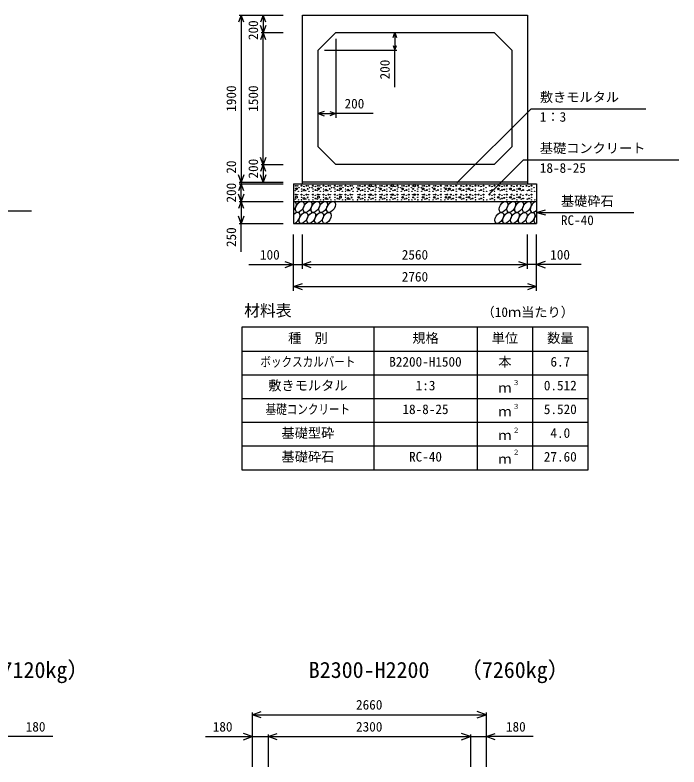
# Model space of a CAD drawing. Units: millimetres, scale not verified. Extents: x -100800 to 100800, y -35640 to 35640.
# Drawn here: x 41372 to 48920, y 17928 to 26480 of the extents above; entities that cross this region are included whole.
import ezdxf
from ezdxf.enums import TextEntityAlignment as Align

# ---------------------------------------------------------------- set-up
doc = ezdxf.new("R2010")
doc.units = ezdxf.units.MM
doc.header["$LTSCALE"] = 120
for name, color, linetype, lineweight in [('0-0_DIM', 7, 'Continuous', 25), ('0-2_HATCH', 6, 'Continuous', 25), ('0-3_HYO', 3, 'Continuous', 25), ('0-4_HYO2', 4, 'Continuous', 25), ('0-5_OUTLINE', 3, 'Continuous', 25), ('0-7_TXT', 7, 'Continuous', 25)]:
    doc.layers.add(name, color=color, linetype=linetype, lineweight=lineweight)
doc.styles.add('ＭＳ ゴシック', font='')
doc.styles.get('ＭＳ ゴシック').set_extended_font_data('MS Gothic')

msp = doc.modelspace()

# ---------------------------------------------------------------- linework, layer by layer
at = {"layer": '0-0_DIM'}
for p, q in [((43919, 26480.3), (44419.1, 26480.3)), ((43943, 26480.3), (43943, 24580.3)), ((44193, 26480.3), (44193, 26280.3)), ((44169, 26280.3), (44419.1, 26280.3)), ((44193, 24780.3), (44193, 26280.3)), ((45689.5, 26280.3), (45689.5, 26080.3)), ((45019.1, 26208.3), (45019.1, 25311.7)), ((44891.1, 26080.3), (45713.5, 26080.3)), ((45689.5, 25659.5), (45689.5, 26080.3)), ((47239, 25414.2), (46394.9, 24570.2)), ((47239, 25414.2), (48544.7, 25414.2)), ((44819.1, 25359.7), (45019.1, 25359.7)), ((45443.2, 25359.7), (45019.1, 25359.7)), ((47151.3, 24833.1), (46758.5, 24440.3)), ((47151.3, 24833.1), (48920.3, 24833.1)), ((44169, 24780.3), (44419.1, 24780.3)), ((44193, 24780.3), (44193, 24580.3)), ((43919, 24580.3), (44419.1, 24580.3)), ((43919, 24560.3), (44419.1, 24560.3)), ((43943, 24580.3), (43943, 24560.3)), ((43943, 24360.3), (43943, 24560.3)), ((43919, 24360.3), (44419.1, 24360.3)), ((43943, 24360.3), (43943, 24110.3)), ((39791.3, 24253.1), (41560.3, 24253.1)), ((47299.1, 24235.3), (47403.4, 24263.3)), ((47299.1, 24235.3), (48408, 24235.3)), ((47299.1, 24235.3), (47403.4, 24207.3)), ((43919, 24110.3), (44419.1, 24110.3)), ((43943, 23788.2), (43943, 24110.3)), ((44539.1, 23343.1), (44539.1, 23982.7)), ((44639.1, 23593.1), (44639.1, 23982.7)), ((47199.1, 23593.1), (47199.1, 23982.7)), ((47299.1, 23343.1), (47299.1, 23982.7)), ((44031.1, 23641.1), (44539.1, 23641.1)), ((44539.1, 23641.1), (44639.1, 23641.1)), ((44639.1, 23641.1), (47199.1, 23641.1)), ((44539.1, 23391.1), (47299.1, 23391.1)), ((44069.1, 18546.6), (44069.1, 17928)), ((44069.1, 18522.6), (46729.1, 18522.6)), ((46729.1, 18546.6), (46729.1, 17928)), ((41801.8, 18272.6), (41269.1, 18272.6)), ((43536.4, 18272.6), (44069.1, 18272.6)), ((44249.1, 18296.6), (44249.1, 17928)), ((46549.1, 18296.6), (46549.1, 17928)), ((47261.8, 18272.6), (46729.1, 18272.6))]:
    msp.add_line(p, q, dxfattribs=at)
for points in [[(43972.6, 26399.1), (43943, 26480.3), (43913.5, 26399.1)], [(44222.6, 26399.1), (44193, 26480.3), (44163.5, 26399.1)], [(44222.6, 26361.5), (44193, 26280.3), (44163.5, 26361.5)], [(44222.6, 26199.1), (44193, 26280.3), (44163.5, 26199.1)], [(45669.8, 26226.2), (45689.5, 26280.3), (45709.2, 26226.2)], [(45669.8, 26134.4), (45689.5, 26080.3), (45709.2, 26134.4)], [(44886.8, 25384.3), (44819.1, 25359.7), (44886.8, 25335)], [(44951.4, 25384.3), (45019.1, 25359.7), (44951.4, 25335)], [(44222.6, 24861.5), (44193, 24780.3), (44163.5, 24861.5)], [(44222.6, 24699.1), (44193, 24780.3), (44163.5, 24699.1)], [(43972.6, 24661.5), (43943, 24580.3), (43913.5, 24661.5)], [(44222.6, 24661.5), (44193, 24580.3), (44163.5, 24661.5)], [(43972.6, 24479.1), (43943, 24560.3), (43913.5, 24479.1)], [(43972.6, 24441.5), (43943, 24360.3), (43913.5, 24441.5)], [(43972.6, 24279.1), (43943, 24360.3), (43913.5, 24279.1)], [(43972.6, 24191.5), (43943, 24110.3), (43913.5, 24191.5)], [(44437.6, 23678), (44539.1, 23641.1), (44437.6, 23604.1)], [(44740.6, 23604.1), (44639.1, 23641.1), (44740.6, 23678)], [(47097.6, 23678), (47199.1, 23641.1), (47097.6, 23604.1)], [(47807.1, 23641.1), (47299.1, 23641.1), (47199.1, 23641.1)], [(47400.6, 23678), (47299.1, 23641.1), (47400.6, 23604.1)], [(44640.6, 23354.1), (44539.1, 23391.1), (44640.6, 23428)], [(47197.6, 23428), (47299.1, 23391.1), (47197.6, 23354.1)], [(44170.6, 18485.7), (44069.1, 18522.6), (44170.6, 18559.6)], [(46627.6, 18485.7), (46729.1, 18522.6), (46627.6, 18559.6)], [(43967.6, 18235.7), (44069.1, 18272.6), (43967.6, 18309.6)], [(44350.6, 18235.7), (44249.1, 18272.6), (44350.6, 18309.6)], [(46447.6, 18235.7), (46549.1, 18272.6), (46447.6, 18309.6)], [(46830.6, 18235.7), (46729.1, 18272.6), (46830.6, 18309.6)], [(44069.1, 18272.6), (44249.1, 18272.6), (46549.1, 18272.6), (46729.1, 18272.6)]]:
    msp.add_lwpolyline(points, dxfattribs=at)
at = {"layer": '0-2_HATCH'}
for centre, radius in [((45413.1, 24537.5), 10), ((45663.1, 24537.5), 10), ((45913.1, 24537.5), 10), ((44558.1, 24482.3), 2.5), ((44565.1, 24537.5), 5), ((44571.7, 24504.5), 10), ((44586.2, 24537.5), 2.5), ((44593.2, 24474.4), 2.5), ((44600.2, 24516.5), 2.5), ((44629.1, 24538.4), 5), ((44629.1, 24502.5), 2.5), ((44629.1, 24474.4), 2.5), ((44657.1, 24489.3), 10), ((44657.1, 24530.5), 2.5), ((44678.1, 24482.3), 2.5), ((44685.1, 24537.5), 5), ((44699.2, 24502.5), 5), ((44706.2, 24537.5), 2.5), ((44713.2, 24474.4), 2.5), ((44720.2, 24516.5), 2.5), ((44746.7, 24515.6), 2.5), ((44759.1, 24538.4), 5), ((44759.1, 24502.5), 2.5), ((44759.1, 24474.4), 2.5), ((44787.1, 24489.3), 5), ((44787.1, 24530.5), 2.5), ((44808.1, 24482.3), 2.5), ((44815.1, 24537.5), 5), ((44821.7, 24504.5), 10), ((44836.2, 24537.5), 2.5), ((44843.2, 24474.4), 2.5), ((44850.2, 24516.5), 2.5), ((44879.1, 24538.4), 5), ((44879.1, 24502.5), 2.5), ((44879.1, 24474.4), 2.5), ((44907.1, 24489.3), 10), ((44907.1, 24530.5), 2.5), ((44928.1, 24482.3), 2.5), ((44935.1, 24537.5), 5), ((44949.2, 24502.5), 5), ((44956.2, 24537.5), 2.5), ((44963.2, 24474.4), 2.5), ((44970.2, 24516.5), 2.5), ((44996.7, 24515.6), 2.5), ((45009.1, 24538.4), 5), ((45009.1, 24502.5), 2.5), ((45009.1, 24474.4), 2.5), ((45037.1, 24489.3), 5), ((45037.1, 24530.5), 2.5), ((45058.1, 24482.3), 2.5), ((45065.1, 24537.5), 5), ((45071.7, 24504.5), 10), ((45086.2, 24537.5), 2.5), ((45093.2, 24474.4), 2.5), ((45100.2, 24516.5), 2.5), ((45129.1, 24538.4), 5), ((45129.1, 24502.5), 2.5), ((45129.1, 24474.4), 2.5), ((45157.1, 24489.3), 10), ((45157.1, 24530.5), 2.5), ((45178.1, 24482.3), 2.5), ((45185.1, 24537.5), 5), ((45199.2, 24502.5), 5), ((45206.2, 24537.5), 2.5), ((45213.2, 24474.4), 2.5), ((45220.2, 24516.5), 2.5), ((45258, 24516.5), 2.5), ((45265, 24474.4), 2.5), ((45279, 24502.5), 10), ((45272, 24537.5), 2.5), ((45293.1, 24537.5), 5), ((45300.1, 24482.3), 2.5), ((45321.1, 24489.3), 5), ((45321.1, 24530.5), 2.5), ((45349.1, 24538.4), 5), ((45349.1, 24502.5), 2.5), ((45349.1, 24474.4), 2.5), ((45378, 24516.5), 2.5), ((45385, 24474.4), 2.5), ((45392, 24537.5), 2.5), ((45399, 24502.5), 5), ((45420.1, 24482.3), 2.5), ((45441.1, 24489.3), 5), ((45441.1, 24530.5), 2.5), ((45469.1, 24538.4), 5), ((45469.1, 24502.5), 2.5), ((45469.1, 24474.4), 2.5), ((45480.5, 24520.8), 2.5), ((45508, 24516.5), 2.5), ((45515, 24474.4), 2.5), ((45529, 24502.5), 10), ((45522, 24537.5), 2.5), ((45543.1, 24537.5), 5), ((45550.1, 24482.3), 2.5), ((45571.1, 24489.3), 5), ((45571.1, 24530.5), 2.5), ((45599.1, 24538.4), 5), ((45599.1, 24502.5), 2.5), ((45599.1, 24474.4), 2.5), ((45628, 24516.5), 2.5), ((45635, 24474.4), 2.5), ((45642, 24537.5), 2.5), ((45649, 24502.5), 5), ((45670.1, 24482.3), 2.5), ((45691.1, 24489.3), 5), ((45691.1, 24530.5), 2.5), ((45719.1, 24538.4), 5), ((45719.1, 24502.5), 2.5), ((45719.1, 24474.4), 2.5), ((45730.5, 24520.8), 2.5), ((45758, 24516.5), 2.5), ((45765, 24474.4), 2.5), ((45779, 24502.5), 10), ((45772, 24537.5), 2.5), ((45793.1, 24537.5), 5), ((45800.1, 24482.3), 2.5), ((45821.1, 24489.3), 5), ((45821.1, 24530.5), 2.5), ((45849.1, 24538.4), 5), ((45849.1, 24502.5), 2.5), ((45849.1, 24474.4), 2.5), ((45878, 24516.5), 2.5), ((45885, 24474.4), 2.5), ((45892, 24537.5), 2.5), ((45899, 24502.5), 5), ((45920.1, 24482.3), 2.5), ((45951, 24538.4), 5), ((45951, 24502.5), 2.5), ((45951, 24474.4), 2.5), ((45962.3, 24520.8), 2.5), ((45989.8, 24516.5), 2.5), ((45996.8, 24474.4), 2.5), ((46010.9, 24502.5), 10), ((46003.9, 24537.5), 2.5), ((46024.9, 24537.5), 5), ((46031.9, 24482.3), 2.5), ((46052.9, 24489.3), 5), ((46052.9, 24530.5), 2.5), ((46081, 24538.4), 5), ((46081, 24502.5), 2.5), ((46081, 24474.4), 2.5), ((46117.9, 24516.5), 2.5), ((46124.9, 24474.4), 2.5), ((46138.9, 24502.5), 10), ((46131.9, 24537.5), 2.5), ((46152.9, 24537.5), 5), ((46160, 24482.3), 2.5), ((46181, 24489.3), 5), ((46181, 24530.5), 2.5), ((46213.9, 24538.4), 5), ((46213.9, 24502.5), 2.5), ((46213.9, 24474.4), 2.5), ((46250.8, 24516.5), 2.5), ((46257.8, 24474.4), 2.5), ((46271.9, 24502.5), 10), ((46264.8, 24537.5), 2.5), ((46285.9, 24537.5), 5), ((46292.9, 24482.3), 2.5), ((46312.5, 24502.5), 10), ((46326.5, 24537.5), 5), ((46333.6, 24482.3), 2.5), ((46354.6, 24489.3), 5), ((46354.6, 24530.5), 2.5), ((46387.5, 24538.4), 5), ((46387.5, 24502.5), 2.5), ((46387.5, 24474.4), 2.5), ((46429.4, 24502.5), 10), ((46443.4, 24537.5), 5), ((46450.4, 24482.3), 2.5), ((46471.4, 24489.3), 5), ((46471.4, 24530.5), 2.5), ((46504.3, 24538.4), 5), ((46504.3, 24502.5), 2.5), ((46504.3, 24474.4), 2.5), ((46532.1, 24502.5), 10), ((46546.1, 24537.5), 5), ((46553.1, 24482.3), 2.5), ((46574.1, 24489.3), 5), ((46574.1, 24530.5), 2.5), ((46607, 24538.4), 5), ((46607, 24502.5), 2.5), ((46607, 24474.4), 2.5), ((46642.3, 24537.5), 5), ((46649.3, 24482.3), 2.5), ((46670.3, 24489.3), 5), ((46670.3, 24530.5), 2.5), ((46698.4, 24538.4), 5), ((46698.4, 24502.5), 2.5), ((46698.4, 24474.4), 2.5), ((46727.2, 24516.5), 2.5), ((46734.2, 24474.4), 2.5), ((46767.1, 24537.5), 5), ((46774.1, 24482.3), 2.5), ((46795.1, 24489.3), 5), ((46795.1, 24530.5), 2.5), ((46823.2, 24538.4), 5), ((46823.2, 24502.5), 2.5), ((46823.2, 24474.4), 2.5), ((46866.5, 24502.5), 10), ((46880.5, 24537.5), 5), ((46887.5, 24482.3), 2.5), ((46908.6, 24489.3), 5), ((46908.6, 24530.5), 2.5), ((46934.7, 24496.3), 5), ((46934.7, 24537.5), 2.5), ((46962, 24538.4), 5), ((46962, 24502.5), 2.5), ((46962, 24474.4), 2.5), ((47003.9, 24502.5), 10), ((47017.9, 24537.5), 5), ((47025, 24482.3), 2.5), ((47046, 24489.3), 5), ((47046, 24530.5), 2.5), ((47078.9, 24538.4), 5), ((47078.9, 24502.5), 2.5), ((47078.9, 24474.4), 2.5), ((47106.6, 24502.5), 10), ((47120.6, 24537.5), 5), ((47127.6, 24482.3), 2.5), ((47148.7, 24489.3), 5), ((47148.7, 24530.5), 2.5), ((47188.4, 24537.5), 5), ((47195.4, 24482.3), 2.5), ((47216.4, 24489.3), 5), ((47216.4, 24530.5), 2.5), ((47244.5, 24538.4), 5), ((47244.5, 24502.5), 2.5), ((47244.5, 24474.4), 2.5), ((47273.4, 24516.5), 2.5), ((47280.4, 24474.4), 2.5), ((44558.1, 24386.2), 2.5), ((44565.1, 24437.5), 5), ((44571.7, 24408.4), 10), ((44586.2, 24437.5), 2.5), ((44593.2, 24378.4), 2.5), ((44629.1, 24438.4), 5), ((44629.1, 24406.4), 2.5), ((44629.1, 24378.4), 2.5), ((44657.1, 24393.2), 10), ((44657.1, 24430.5), 2.5), ((44678.1, 24386.2), 2.5), ((44685.1, 24437.5), 5), ((44699.2, 24406.4), 5), ((44706.2, 24437.5), 2.5), ((44713.2, 24378.4), 2.5), ((44759.1, 24438.4), 5), ((44759.1, 24406.4), 2.5), ((44759.1, 24378.4), 2.5), ((44787.1, 24393.2), 5), ((44787.1, 24430.5), 2.5), ((44808.1, 24386.2), 2.5), ((44815.1, 24437.5), 5), ((44821.7, 24408.4), 10), ((44836.2, 24437.5), 2.5), ((44843.2, 24378.4), 2.5), ((44879.1, 24438.4), 5), ((44879.1, 24406.4), 2.5), ((44879.1, 24378.4), 2.5), ((44907.1, 24393.2), 10), ((44907.1, 24430.5), 2.5), ((44928.1, 24386.2), 2.5), ((44935.1, 24437.5), 5), ((44949.2, 24406.4), 5), ((44956.2, 24437.5), 2.5), ((44963.2, 24378.4), 2.5), ((45009.1, 24438.4), 5), ((45009.1, 24406.4), 2.5), ((45009.1, 24378.4), 2.5), ((45037.1, 24393.2), 5), ((45037.1, 24430.5), 2.5), ((45058.1, 24386.2), 2.5), ((45065.1, 24437.5), 5), ((45071.7, 24408.4), 10), ((45086.2, 24437.5), 2.5), ((45093.2, 24378.4), 2.5), ((45129.1, 24438.4), 5), ((45129.1, 24406.4), 2.5), ((45129.1, 24378.4), 2.5), ((45157.1, 24393.2), 10), ((45157.1, 24430.5), 2.5), ((45178.1, 24386.2), 2.5), ((45185.1, 24437.5), 5), ((45199.2, 24406.4), 5), ((45206.2, 24437.5), 2.5), ((45213.2, 24378.4), 2.5), ((45265, 24378.4), 2.5), ((45279, 24406.4), 10), ((45272, 24437.5), 2.5), ((45293.1, 24437.5), 5), ((45300.1, 24386.2), 2.5), ((45321.1, 24393.2), 5), ((45321.1, 24430.5), 2.5), ((45349.1, 24438.4), 5), ((45349.1, 24406.4), 2.5), ((45349.1, 24378.4), 2.5), ((45385, 24378.4), 2.5), ((45392, 24437.5), 2.5), ((45399, 24406.4), 5), ((45413.1, 24437.5), 10), ((45420.1, 24386.2), 2.5), ((45441.1, 24393.2), 5), ((45441.1, 24430.5), 2.5), ((45469.1, 24438.4), 5), ((45469.1, 24406.4), 2.5), ((45469.1, 24378.4), 2.5), ((45515, 24378.4), 2.5), ((45529, 24406.4), 10), ((45522, 24437.5), 2.5), ((45543.1, 24437.5), 5), ((45550.1, 24386.2), 2.5), ((45571.1, 24393.2), 5), ((45571.1, 24430.5), 2.5), ((45599.1, 24438.4), 5), ((45599.1, 24406.4), 2.5), ((45599.1, 24378.4), 2.5), ((45635, 24378.4), 2.5), ((45642, 24437.5), 2.5), ((45649, 24406.4), 5), ((45663.1, 24437.5), 10), ((45670.1, 24386.2), 2.5), ((45691.1, 24393.2), 5), ((45691.1, 24430.5), 2.5), ((45719.1, 24438.4), 5), ((45719.1, 24406.4), 2.5), ((45719.1, 24378.4), 2.5), ((45765, 24378.4), 2.5), ((45779, 24406.4), 10), ((45772, 24437.5), 2.5), ((45793.1, 24437.5), 5), ((45800.1, 24386.2), 2.5), ((45821.1, 24393.2), 5), ((45821.1, 24430.5), 2.5), ((45849.1, 24438.4), 5), ((45849.1, 24406.4), 2.5), ((45849.1, 24378.4), 2.5), ((45885, 24378.4), 2.5), ((45892, 24437.5), 2.5), ((45899, 24406.4), 5), ((45913.1, 24437.5), 10), ((45920.1, 24386.2), 2.5), ((45951, 24438.4), 5), ((45951, 24406.4), 2.5), ((45951, 24378.4), 2.5), ((45996.8, 24378.4), 2.5), ((46010.9, 24406.4), 10), ((46003.9, 24437.5), 2.5), ((46024.9, 24437.5), 5), ((46031.9, 24386.2), 2.5), ((46052.9, 24393.2), 5), ((46052.9, 24430.5), 2.5), ((46081, 24438.4), 5), ((46081, 24406.4), 2.5), ((46081, 24378.4), 2.5), ((46124.9, 24378.4), 2.5), ((46138.9, 24406.4), 10), ((46131.9, 24437.5), 2.5), ((46152.9, 24437.5), 5), ((46160, 24386.2), 2.5), ((46181, 24393.2), 5), ((46181, 24430.5), 2.5), ((46213.9, 24438.4), 5), ((46213.9, 24406.4), 2.5), ((46213.9, 24378.4), 2.5), ((46257.8, 24378.4), 2.5), ((46271.9, 24406.4), 10), ((46264.8, 24437.5), 2.5), ((46285.9, 24437.5), 5), ((46292.9, 24386.2), 2.5), ((46312.5, 24406.4), 10), ((46326.5, 24437.5), 5), ((46333.6, 24386.2), 2.5), ((46354.6, 24393.2), 5), ((46354.6, 24430.5), 2.5), ((46387.5, 24438.4), 5), ((46387.5, 24406.4), 2.5), ((46387.5, 24378.4), 2.5), ((46429.4, 24406.4), 10), ((46443.4, 24437.5), 5), ((46450.4, 24386.2), 2.5), ((46471.4, 24393.2), 5), ((46471.4, 24430.5), 2.5), ((46504.3, 24438.4), 5), ((46504.3, 24406.4), 2.5), ((46504.3, 24378.4), 2.5), ((46532.1, 24406.4), 10), ((46546.1, 24437.5), 5), ((46553.1, 24386.2), 2.5), ((46574.1, 24393.2), 5), ((46574.1, 24430.5), 2.5), ((46607, 24438.4), 5), ((46607, 24406.4), 2.5), ((46607, 24378.4), 2.5), ((46642.3, 24437.5), 5), ((46649.3, 24386.2), 2.5), ((46670.3, 24393.2), 5), ((46670.3, 24430.5), 2.5), ((46698.4, 24438.4), 5), ((46698.4, 24406.4), 2.5), ((46698.4, 24378.4), 2.5), ((46734.2, 24378.4), 2.5), ((46767.1, 24437.5), 5), ((46774.1, 24386.2), 2.5), ((46795.1, 24393.2), 5), ((46795.1, 24430.5), 2.5), ((46823.2, 24438.4), 5), ((46823.2, 24406.4), 2.5), ((46823.2, 24378.4), 2.5), ((46866.5, 24406.4), 10), ((46880.5, 24437.5), 5), ((46887.5, 24386.2), 2.5), ((46908.6, 24393.2), 5), ((46908.6, 24430.5), 2.5), ((46934.7, 24400.2), 5), ((46934.7, 24437.5), 2.5), ((46962, 24438.4), 5), ((46962, 24406.4), 2.5), ((46962, 24378.4), 2.5), ((47003.9, 24406.4), 10), ((47017.9, 24437.5), 5), ((47025, 24386.2), 2.5), ((47046, 24393.2), 5), ((47046, 24430.5), 2.5), ((47078.9, 24438.4), 5), ((47078.9, 24406.4), 2.5), ((47078.9, 24378.4), 2.5), ((47106.6, 24406.4), 10), ((47120.6, 24437.5), 5), ((47127.6, 24386.2), 2.5), ((47148.7, 24393.2), 5), ((47148.7, 24430.5), 2.5), ((47188.4, 24437.5), 5), ((47195.4, 24386.2), 2.5), ((47216.4, 24393.2), 5), ((47216.4, 24430.5), 2.5), ((47244.5, 24438.4), 5), ((47244.5, 24406.4), 2.5), ((47244.5, 24378.4), 2.5), ((47280.4, 24378.4), 2.5)]:
    msp.add_circle(centre, radius, dxfattribs=at)
for centre, start_param, end_param in [((44520.8, 24297.8), 4.335544, 6.724593), ((47279.8, 24297.8), 0.419949, 4.357003), ((44562.3, 24172.8), 3.496422, 7.58605), ((47321.4, 24172.8), 1.28053, 3.496422)]:
    msp.add_ellipse(centre, major_axis=(36.4, 58.9), ratio=0.5792, start_param=start_param, end_param=end_param, dxfattribs=at)
for centre in [(44609.5, 24297.8), (44698.2, 24297.8), (44786.9, 24297.8), (44875.6, 24297.8), (44964.3, 24297.8), (46925, 24297.8), (47013.7, 24297.8), (47102.4, 24297.8), (47191.1, 24297.8), (44651, 24172.8), (44739.7, 24172.8), (44828.4, 24172.8), (44917.1, 24172.8), (46877.9, 24172.8), (46966.6, 24172.8), (47055.3, 24172.8), (47144, 24172.8), (47232.7, 24172.8)]:
    msp.add_ellipse(centre, major_axis=(36.4, 58.9), ratio=0.5792, dxfattribs=at)
at = {"layer": '0-3_HYO'}
for p, q in [((45451.6, 22928.6), (45451.6, 21308.6)), ((46626.6, 22928.6), (46626.6, 21308.6)), ((47256.6, 22928.6), (47256.6, 21308.6)), ((43951.6, 22658.6), (47886.6, 22658.6))]:
    msp.add_line(p, q, dxfattribs=at)
msp.add_lwpolyline([(43951.6, 21308.6), (47886.6, 21308.6), (47886.6, 22928.6), (43951.6, 22928.6)], close=True, dxfattribs=at)
at = {"layer": '0-4_HYO2'}
for p, q in [((43951.6, 22388.6), (47886.6, 22388.6)), ((43951.6, 22118.6), (47886.6, 22118.6)), ((43951.6, 21848.6), (47886.6, 21848.6)), ((43951.6, 21578.6), (47886.6, 21578.6))]:
    msp.add_line(p, q, dxfattribs=at)
at = {"layer": '0-5_OUTLINE'}
for p, q in [((44639.1, 24560.3), (44639.1, 26480.3)), ((44819.1, 26080.3), (45019.1, 26280.3)), ((45019.1, 26280.3), (46819.1, 26280.3)), ((46819.1, 26280.3), (47019.1, 26080.3)), ((44819.1, 24980.3), (44819.1, 26080.3)), ((47019.1, 26080.3), (47019.1, 24980.3)), ((45019.1, 24780.3), (44819.1, 24980.3)), ((47019.1, 24980.3), (46819.1, 24780.3)), ((46819.1, 24780.3), (45019.1, 24780.3)), ((44539.1, 24560.3), (44539.1, 24110.3)), ((44539.1, 24560.3), (47299.1, 24560.3)), ((47199.1, 24580.3), (44639.1, 24580.3)), ((47299.1, 24560.3), (47299.1, 24110.3)), ((44539.1, 24360.3), (47299.1, 24360.3)), ((44539.1, 24110.3), (47299.1, 24110.3))]:
    msp.add_line(p, q, dxfattribs=at)
msp.add_lwpolyline([(44639.1, 26480.3), (47199.1, 26480.3), (47199.1, 24560.3)], dxfattribs=at)

# ---------------------------------------------------------------- texts
at = {"layer": '0-0_DIM', "style": 'ＭＳ ゴシック'}
for s, p in [('200', (44168, 26195.6)), ('200', (45664.5, 25748)), ('1900', (43918, 25380.3)), ('1500', (44168, 25380.3)), ('20', (43918, 24676.2)), ('200', (44168, 24621.1)), ('200', (43918, 24347.8)), ('250', (43918, 23841.5))]:
    msp.add_text(s, height=110, rotation=90, dxfattribs=at).set_placement(p, align=Align.BOTTOM_LEFT)
for s, p in [('敷きモルタル', (47338.6, 25459.2)), ('200', (45118.3, 25384.7)), ('1：3', (47338.6, 25234)), ('基礎コンクリート', (47338.6, 24878)), ('18-8-25', (47338.6, 24652.9)), ('基礎砕石', (47578.3, 24276.5)), ('RC-40', (47578.3, 24058.9)), ('100', (44156.7, 23666.1)), ('2560', (45769.1, 23666.1)), ('100', (47456.5, 23666.1)), ('2760', (45769.1, 23416.1)), ('2660', (45249.1, 18547.6)), ('180', (41493.4, 18297.6)), ('180', (43619.8, 18297.6)), ('2300', (45249.1, 18297.6)), ('180', (46953.4, 18297.6))]:
    msp.add_text(s, height=110, dxfattribs=at).set_placement(p, align=Align.BOTTOM_LEFT)
at = {"layer": '0-7_TXT', "style": 'ＭＳ ゴシック'}
for s, height, p in [('材料表', 132, (43976.6, 23013.6)), ('（10ｍ当たり）', 110, (46676.6, 23013.6)), ('種\u3000別', 110, (44476.6, 22718.6)), ('規格', 110, (45889.1, 22718.6)), ('単位', 110, (46791.6, 22718.6)), ('数量', 110, (47421.6, 22718.6)), ('B2200-H1500', 110, (45626.6, 22448.6)), ('本', 110, (46866.6, 22448.6)), ('6.7', 110, (47459.1, 22448.6)), ('敷きモルタル', 110, (44251.6, 22178.6)), ('３', 55, (47030.5, 22254.5)), ('1:3', 110, (45926.6, 22178.6)), ('ｍ', 110, (46866.6, 22153.6)), ('0.512', 110, (47384.1, 22178.6)), ('18-8-25', 110, (45776.6, 21908.6)), ('ｍ', 110, (46866.6, 21883.6)), ('３', 55, (47030.5, 21984.5)), ('5.520', 110, (47384.1, 21908.6)), ('基礎型砕', 110, (44401.6, 21638.6)), ('ｍ', 110, (46866.6, 21613.6)), ('２', 55, (47030.5, 21714.5)), ('4.0', 110, (47459.1, 21638.6)), ('基礎砕石', 110, (44401.6, 21368.6)), ('RC-40', 110, (45851.6, 21368.6)), ('２', 55, (47030.5, 21464.5)), ('27.60', 110, (47384.1, 21368.6)), ('ｍ', 110, (46866.6, 21343.6)), ('（7120kg）', 183.3, (40969.3, 18885.3)), ('B2300-H2200', 183.3, (44711.6, 18885.3)), ('（7260kg）', 183.3, (46429.3, 18885.3))]:
    msp.add_text(s, height=height, dxfattribs=at).set_placement(p, align=Align.BOTTOM_LEFT)
at = {"layer": '0-7_TXT', "style": 'ＭＳ ゴシック', "width": 0.8}
for s, p in [('ボックスカルバート', (44161.6, 22448.6)), ('基礎コンクリート', (44221.6, 21908.6))]:
    msp.add_text(s, height=110, dxfattribs=at).set_placement(p, align=Align.BOTTOM_LEFT)

doc.saveas('drawing.dxf')
